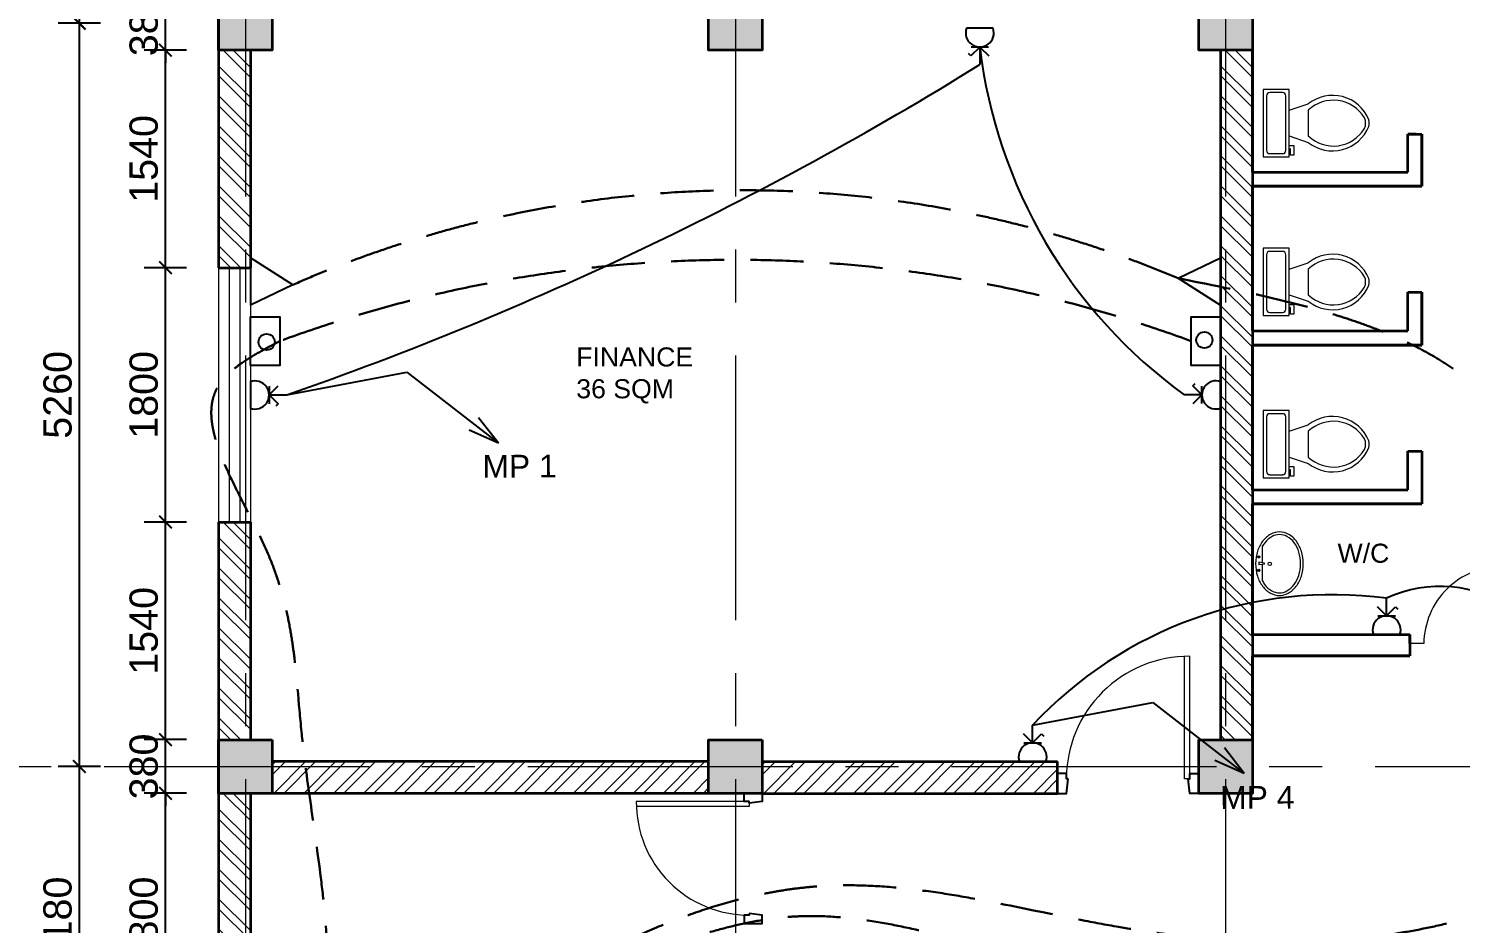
# Model space of a CAD drawing. Header units: inches. Extents: x 527934 to 2134587, y -408734 to 227304.
# Drawn here: x 1933807 to 1943945, y -191299 to -184967 of the extents above; entities that cross this region are included whole.
import ezdxf

# ---------------------------------------------------------------- set-up
doc = ezdxf.new("R2010")
doc.units = ezdxf.units.IN
doc.header["$MEASUREMENT"] = 0
doc.linetypes.add('CENTER', pattern=[2, 1.25, -0.25, 0.25, -0.25])
doc.linetypes.add('HIDDEN', pattern=[0.375, 0.25, -0.125])
for name, color, linetype, lineweight in [('2 POWER TEL COMP', 3, 'Continuous', 25), ('6 LIGHT PT WIRING', 3, 'Continuous', 25), ('7 POWER PT WIRING', 3, 'Continuous', 25), ('centre line', 1, 'CENTER', 9), ('dim', 253, 'Continuous', 9), ('door', 77, 'Continuous', 13), ('furniture', 253, 'Continuous', 5), ('hatch', 250, 'Continuous', 5), ('plinth', 5, 'Continuous', 9), ('sill', 253, 'Continuous', 13), ('text', 7, 'Continuous', 13), ('wall', 5, 'Continuous', 40), ('wall - brick', 30, 'Continuous', 35), ('window', 1, 'Continuous', 15)]:
    doc.layers.add(name, color=color, linetype=linetype, lineweight=lineweight)
doc.styles.add('ATTR', font='romans.shx', dxfattribs={"width": 0.8, "height": 1.2})
doc.styles.add('labelling', font='arial.ttf')
doc.styles.get("Standard").update_dxf_attribs({"font": 'arial.ttf'})
doc.dimstyles.new('dim 100', dxfattribs={"dimtxt": 200, "dimasz": 90, "dimexe": 150, "dimexo": 150, "dimgap": 50, "dimtad": 1, "dimdec": 0, "dimzin": 0, "dimdsep": 46, "dimtxsty": 'Standard', "dimblk": 'ARCHTICK', "dimcen": 100, "dimdle": 150, "dimazin": 0, "dimtfac": 1, "dimtdec": 0, "dimtix": 1, "dimtmove": 2, "dimatfit": 3, "dimfxl": 150, "dimfxlon": 1, "dimtolj": 1, "dimtzin": 0, "dimarcsym": 0})

# ---------------------------------------------------------------- blocks, each defined once
blk = doc.blocks.new('Dd1')
at = {"layer": 'door'}
for p, q in [((6330587, 14339), (6330587, 13509)), ((6330599, 14377), (6330625, 14377)), ((6330625, 14377), (6330625, 13510))]:
    blk.add_line(p, q, dxfattribs=at)
at = {"layer": 'door', "lineweight": 25}
for points in [[(6330599, 14377), (6330587, 14377), (6330587, 14339), (6330524, 14339), (6330524, 14479), (6330587, 14479)], [(6331449, 14377), (6331461, 14377), (6331461, 14339), (6331524, 14339), (6331524, 14479), (6331461, 14479)]]:
    blk.add_lwpolyline(points, close=True, dxfattribs=at)
at = {"layer": 'door'}
blk.add_arc((6330593, 14377), 868, 269.6039, 0, dxfattribs=at)
blk = doc.blocks.new('Tank Toilet 3 PV')
for p, q in [((9.5, -6), (9.5, -2)), ((-10, -8.5), (-8, -8.5)), ((-10, -9.5), (-10, -8.5)), ((-8, -8.5), (-8, -8)), ((-7, -8), (-7, -9.5)), ((-4, -8), (-6, -14)), ((4, -8), (6, -14)), ((-7, -9.5), (-10, -9.5)), ((4, -14), (-4, -14))]:
    blk.add_line(p, q)
blk.add_lwpolyline([(10.5, -8), (10.5, 0), (-10.5, 0), (-10.5, -8)], close=True)
for points in [[(-9.5, -2), (-9.5, -6)], [(8.5, -1), (-8.5, -1)], [(-8.5, -7), (8.5, -7)]]:
    blk.add_lwpolyline(points)
for centre, radius, start, end in [((-8.62, -1.88), 0.884, 81.8699, 188.1301), ((8.62, -1.88), 0.884, 351.8699, 98.1301), ((-8.62, -6.12), 0.884, 171.8699, 278.1301), ((8.62, -6.12), 0.884, 261.8699, 8.1301), ((3.52, -21.58), 12.17, 141.4691, 247.9714), ((4.2, -21.82), 11.33, 136.3677, 238.9468), ((-3.52, -21.58), 12.17, 292.0284, 38.5307), ((-4.2, -21.82), 11.33, 301.053, 43.6321), ((0, -27.88), 4, 245.7318, 294.2682), ((0, -29), 4, 254.8605, 285.1395)]:
    blk.add_arc(centre, radius, start, end)
at = {"style": 'ATTR', "width": 0.8, "flags": 9}
blk.add_attdef('ESTCODE', (0, 0), '', height=0.000000846, dxfattribs=at)
blk = doc.blocks.new('A$C469E363F')
at = {"color": 0}
for p, q in [((-0.65, 5.39), (-5.48, 5.4)), ((0, 6.38), (-0.79, 6.38)), ((-0.56, 4.75), (-0.79, 6.38)), ((-0.56, 4.75), (-0.24, 4.75)), ((-0.24, 4.75), (0, 6.38)), ((4.68, 5.37), (-0.14, 5.38))]:
    blk.add_line(p, q, dxfattribs=at)
blk.add_lwpolyline([(-0.44, -6.9, 0.075445), (3.31, -6.34, 0.085783), (6.29, -4.83, 0.10607), (8.41, -2.41, 0.126822), (9.09, 0.21, 0.126822), (8.43, 2.82, 0.10607), (6.32, 5.26, 0.085783), (3.35, 6.79, 0.075445), (-0.39, 7.37, 0.075445), (-4.15, 6.81, 0.085783), (-7.12, 5.3, 0.10607), (-9.24, 2.88, 0.126822), (-9.93, 0.26, 0.126822), (-9.26, -2.35, 0.10607), (-7.16, -4.79, 0.085783), (-4.19, -6.32, 0.075445)], format="xyb", close=True, dxfattribs=at)
for points in [[(-5.48, 5.4, 0.038366), (-6.65, 4.66, 0.10607), (-8.55, 2.49, 0.126822), (-9.13, 0.26, 0.126822), (-8.56, -1.97, 0.10607), (-6.68, -4.16, 0.085783), (-3.95, -5.56, 0.075445), (-0.44, -6.11, 0.075445)], [(-0.44, -6.11, 0.075445), (3.08, -5.58, 0.085783), (5.82, -4.19, 0.10607), (7.72, -2.02, 0.126822), (8.3, 0.21, 0.126822), (7.73, 2.44, 0.10607), (5.85, 4.62, 0.038366), (4.68, 5.37, 0.075445)]]:
    blk.add_lwpolyline(points, format="xyb", dxfattribs=at)
for centre, radius in [((-2.41, 6.44), 0.316), ((-2.41, 6.44), 0.276), ((1.61, 6.43), 0.316), ((1.61, 6.43), 0.263), ((-0.46, 3.13), 0.515)]:
    blk.add_circle(centre, radius, dxfattribs=at)
blk = doc.blocks.new('_ArchTick')
at = {"color": 0, "linetype": 'ByBlock', "const_width": 0.15}
blk.add_lwpolyline([(-0.5, -0.5), (0.5, 0.5)], dxfattribs=at)
blk = doc.blocks.new('*D2193')
at = {"layer": 'Defpoints', "color": 0, "ltscale": 400}
for p in [(1935153, -176826), (1935153, -190090), (1970541, -190090)]:
    blk.add_point(p, dxfattribs=at)
at = {"layer": 'dim', "color": 0, "lineweight": -2, "ltscale": 400}
for p, q in [((1935153, -176976), (1935153, -176676)), ((1970541, -176976), (1970541, -176676)), ((1970691, -176826), (1935003, -176826))]:
    blk.add_line(p, q, dxfattribs=at)
at = {"layer": 'dim', "color": 0, "lineweight": -2, "ltscale": 400, "xscale": 90, "yscale": 90, "zscale": 90, "rotation": 180}
blk.add_blockref('_ArchTick', (1935153, -176826), dxfattribs=at)
at = {"layer": 'dim', "color": 0, "lineweight": -2, "ltscale": 400, "xscale": 90, "yscale": 90, "zscale": 90}
blk.add_blockref('_ArchTick', (1970541, -176826), dxfattribs=at)
at = {"layer": 'dim', "color": 0, "ltscale": 400, "insert": (1952847, -176673), "char_height": 200, "attachment_point": 5}
blk.add_mtext('\\A1;35388', dxfattribs=at)
blk = doc.blocks.new('*D2758')
at = {"layer": 'Defpoints', "color": 0, "ltscale": 400}
for p in [(1934776, -190379), (1935153, -190379), (1935153, -192179)]:
    blk.add_point(p, dxfattribs=at)
at = {"layer": 'dim', "color": 0, "lineweight": -2, "ltscale": 400}
for p, q in [((1934776, -192329), (1934776, -190229)), ((1934926, -190379), (1934626, -190379)), ((1934926, -192179), (1934626, -192179))]:
    blk.add_line(p, q, dxfattribs=at)
at = {"layer": 'dim', "color": 0, "lineweight": -2, "ltscale": 400, "xscale": 90, "yscale": 90, "zscale": 90}
for p, rotation in [((1934776, -190379), 90), ((1934776, -192179), 270)]:
    blk.add_blockref('_ArchTick', p, dxfattribs=dict(at, rotation=rotation))
at = {"layer": 'dim', "color": 0, "ltscale": 400, "insert": (1934623, -191279), "char_height": 200, "attachment_point": 5, "rotation": 90}
blk.add_mtext('\\A1;1800', dxfattribs=at)
blk = doc.blocks.new('*D2195')
at = {"layer": 'Defpoints', "color": 0, "ltscale": 400}
for p in [(1934776, -189999), (1935153, -189999), (1935153, -190379)]:
    blk.add_point(p, dxfattribs=at)
at = {"layer": 'dim', "color": 0, "lineweight": -2, "ltscale": 400}
for p, q in [((1934776, -189999), (1934776, -189909)), ((1934926, -189999), (1934626, -189999)), ((1934776, -190379), (1934776, -189999)), ((1934926, -190379), (1934626, -190379)), ((1934776, -190379), (1934776, -190469))]:
    blk.add_line(p, q, dxfattribs=at)
at = {"layer": 'dim', "color": 0, "lineweight": -2, "ltscale": 400, "xscale": 90, "yscale": 90, "zscale": 90}
for p, rotation in [((1934776, -189999), 270), ((1934776, -190379), 90)]:
    blk.add_blockref('_ArchTick', p, dxfattribs=dict(at, rotation=rotation))
at = {"layer": 'dim', "color": 0, "ltscale": 400, "insert": (1934623, -190189), "char_height": 200, "attachment_point": 5, "rotation": 90}
blk.add_mtext('\\A1;380', dxfattribs=at)
blk = doc.blocks.new('*D2759')
at = {"layer": 'Defpoints', "color": 0, "ltscale": 400}
for p in [(1934776, -188459), (1935153, -188459), (1935153, -189999)]:
    blk.add_point(p, dxfattribs=at)
at = {"layer": 'dim', "color": 0, "lineweight": -2, "ltscale": 400}
for p, q in [((1934776, -190149), (1934776, -188309)), ((1934926, -188459), (1934626, -188459)), ((1934926, -189999), (1934626, -189999))]:
    blk.add_line(p, q, dxfattribs=at)
at = {"layer": 'dim', "color": 0, "lineweight": -2, "ltscale": 400, "xscale": 90, "yscale": 90, "zscale": 90}
for p, rotation in [((1934776, -188459), 90), ((1934776, -189999), 270)]:
    blk.add_blockref('_ArchTick', p, dxfattribs=dict(at, rotation=rotation))
at = {"layer": 'dim', "color": 0, "ltscale": 400, "insert": (1934623, -189229), "char_height": 200, "attachment_point": 5, "rotation": 90}
blk.add_mtext('\\A1;1540', dxfattribs=at)
blk = doc.blocks.new('*D2760')
at = {"layer": 'Defpoints', "color": 0, "ltscale": 400}
for p in [(1934776, -186659), (1935153, -186659), (1935153, -188459)]:
    blk.add_point(p, dxfattribs=at)
at = {"layer": 'dim', "color": 0, "lineweight": -2, "ltscale": 400}
for p, q in [((1934776, -188609), (1934776, -186509)), ((1934926, -186659), (1934626, -186659)), ((1934926, -188459), (1934626, -188459))]:
    blk.add_line(p, q, dxfattribs=at)
at = {"layer": 'dim', "color": 0, "lineweight": -2, "ltscale": 400, "xscale": 90, "yscale": 90, "zscale": 90}
for p, rotation in [((1934776, -186659), 90), ((1934776, -188459), 270)]:
    blk.add_blockref('_ArchTick', p, dxfattribs=dict(at, rotation=rotation))
at = {"layer": 'dim', "color": 0, "ltscale": 400, "insert": (1934623, -187559), "char_height": 200, "attachment_point": 5, "rotation": 90}
blk.add_mtext('\\A1;1800', dxfattribs=at)
blk = doc.blocks.new('*D2761')
at = {"layer": 'Defpoints', "color": 0, "ltscale": 400}
for p in [(1934776, -185119), (1935153, -185119), (1935153, -186659)]:
    blk.add_point(p, dxfattribs=at)
at = {"layer": 'dim', "color": 0, "lineweight": -2, "ltscale": 400}
for p, q in [((1934776, -186809), (1934776, -184969)), ((1934926, -185119), (1934626, -185119)), ((1934926, -186659), (1934626, -186659))]:
    blk.add_line(p, q, dxfattribs=at)
at = {"layer": 'dim', "color": 0, "lineweight": -2, "ltscale": 400, "xscale": 90, "yscale": 90, "zscale": 90}
for p, rotation in [((1934776, -185119), 90), ((1934776, -186659), 270)]:
    blk.add_blockref('_ArchTick', p, dxfattribs=dict(at, rotation=rotation))
at = {"layer": 'dim', "color": 0, "ltscale": 400, "insert": (1934623, -185889), "char_height": 200, "attachment_point": 5, "rotation": 90}
blk.add_mtext('\\A1;1540', dxfattribs=at)
blk = doc.blocks.new('*D2762')
at = {"layer": 'Defpoints', "color": 0, "ltscale": 400}
for p in [(1934776, -184739), (1935153, -184739), (1935153, -185119)]:
    blk.add_point(p, dxfattribs=at)
at = {"layer": 'dim', "color": 0, "lineweight": -2, "ltscale": 400}
for p, q in [((1934776, -184739), (1934776, -184649)), ((1934926, -184739), (1934626, -184739)), ((1934776, -185119), (1934776, -184739)), ((1934926, -185119), (1934626, -185119)), ((1934776, -185119), (1934776, -185209))]:
    blk.add_line(p, q, dxfattribs=at)
at = {"layer": 'dim', "color": 0, "lineweight": -2, "ltscale": 400, "xscale": 90, "yscale": 90, "zscale": 90}
for p, rotation in [((1934776, -184739), 270), ((1934776, -185119), 90)]:
    blk.add_blockref('_ArchTick', p, dxfattribs=dict(at, rotation=rotation))
at = {"layer": 'dim', "color": 0, "ltscale": 400, "insert": (1934623, -184929), "char_height": 200, "attachment_point": 5, "rotation": 90}
blk.add_mtext('\\A1;380', dxfattribs=at)
blk = doc.blocks.new('*D2198')
at = {"layer": 'Defpoints', "color": 0, "ltscale": 400}
for p in [(1934870, -190189), (1934166, -192369), (1934870, -192369)]:
    blk.add_point(p, dxfattribs=at)
at = {"layer": 'dim', "color": 0, "lineweight": -2, "ltscale": 400}
for p, q in [((1934166, -190039), (1934166, -192519)), ((1934316, -190189), (1934016, -190189)), ((1934316, -192369), (1934016, -192369))]:
    blk.add_line(p, q, dxfattribs=at)
at = {"layer": 'dim', "color": 0, "lineweight": -2, "ltscale": 400, "xscale": 90, "yscale": 90, "zscale": 90}
for p, rotation in [((1934166, -190189), 90), ((1934166, -192369), 270)]:
    blk.add_blockref('_ArchTick', p, dxfattribs=dict(at, rotation=rotation))
at = {"layer": 'dim', "color": 0, "ltscale": 400, "insert": (1934013, -191279), "char_height": 200, "attachment_point": 5, "rotation": 90}
blk.add_mtext('\\A1;2180', dxfattribs=at)
blk = doc.blocks.new('*D2199')
at = {"layer": 'Defpoints', "color": 0, "ltscale": 400}
for p in [(1934987, -184929), (1934166, -190189), (1934987, -190189)]:
    blk.add_point(p, dxfattribs=at)
at = {"layer": 'dim', "color": 0, "lineweight": -2, "ltscale": 400}
for p, q in [((1934166, -184779), (1934166, -190339)), ((1934316, -184929), (1934016, -184929)), ((1934316, -190189), (1934016, -190189))]:
    blk.add_line(p, q, dxfattribs=at)
at = {"layer": 'dim', "color": 0, "lineweight": -2, "ltscale": 400, "xscale": 90, "yscale": 90, "zscale": 90}
for p, rotation in [((1934166, -184929), 90), ((1934166, -190189), 270)]:
    blk.add_blockref('_ArchTick', p, dxfattribs=dict(at, rotation=rotation))
at = {"layer": 'dim', "color": 0, "ltscale": 400, "insert": (1934013, -187559), "char_height": 200, "attachment_point": 5, "rotation": 90}
blk.add_mtext('\\A1;5260', dxfattribs=at)
blk = doc.blocks.new('*D2771')
at = {"layer": 'Defpoints', "color": 0, "ltscale": 400}
for p in [(1934166, -183329), (1934166, -184929), (1934166, -184929)]:
    blk.add_point(p, dxfattribs=at)
at = {"layer": 'furniture', "color": 0, "lineweight": -2, "ltscale": 400}
for p, q in [((1934166, -183179), (1934166, -185079)), ((1934166, -183329), (1934016, -183329)), ((1934166, -184929), (1934016, -184929))]:
    blk.add_line(p, q, dxfattribs=at)
at = {"layer": 'furniture', "color": 0, "lineweight": -2, "ltscale": 400, "xscale": 90, "yscale": 90, "zscale": 90}
for p, rotation in [((1934166, -183329), 90), ((1934166, -184929), 270)]:
    blk.add_blockref('_ArchTick', p, dxfattribs=dict(at, rotation=rotation))
at = {"layer": 'furniture', "color": 0, "ltscale": 400, "insert": (1934013, -184129), "char_height": 200, "attachment_point": 5, "rotation": 90}
blk.add_mtext('\\A1;1600', dxfattribs=at)
blk = doc.blocks.new('*D2772')
at = {"layer": 'Defpoints', "color": 0, "ltscale": 400}
for p in [(1945563, -178289), (1933556, -197819), (1945563, -197819)]:
    blk.add_point(p, dxfattribs=at)
at = {"layer": 'furniture', "color": 0, "lineweight": -2, "ltscale": 400}
for p, q in [((1933556, -178139), (1933556, -197969)), ((1933706, -178289), (1933406, -178289)), ((1933706, -197819), (1933406, -197819))]:
    blk.add_line(p, q, dxfattribs=at)
at = {"layer": 'furniture', "color": 0, "lineweight": -2, "ltscale": 400, "xscale": 90, "yscale": 90, "zscale": 90}
for p, rotation in [((1933556, -178289), 90), ((1933556, -197819), 270)]:
    blk.add_blockref('_ArchTick', p, dxfattribs=dict(at, rotation=rotation))
at = {"layer": 'furniture', "color": 0, "ltscale": 400, "insert": (1933403, -188054), "char_height": 200, "attachment_point": 5, "rotation": 90}
blk.add_mtext('\\A1;19530', dxfattribs=at)
blk = doc.blocks.new('*D2775')
at = {"layer": 'Defpoints', "color": 0, "ltscale": 400}
for p in [(1945753, -152819), (1942283, -198831), (1945753, -198831)]:
    blk.add_point(p, dxfattribs=at)
at = {"layer": 'furniture', "color": 0, "lineweight": -2, "ltscale": 400}
for p, q in [((1942283, -198831), (1942283, -198681)), ((1945753, -198681), (1945753, -198981)), ((1942133, -198831), (1945903, -198831))]:
    blk.add_line(p, q, dxfattribs=at)
at = {"layer": 'furniture', "color": 0, "lineweight": -2, "ltscale": 400, "xscale": 90, "yscale": 90, "zscale": 90, "rotation": 180}
blk.add_blockref('_ArchTick', (1942283, -198831), dxfattribs=at)
at = {"layer": 'furniture', "color": 0, "lineweight": -2, "ltscale": 400, "xscale": 90, "yscale": 90, "zscale": 90}
blk.add_blockref('_ArchTick', (1945753, -198831), dxfattribs=at)
at = {"layer": 'furniture', "color": 0, "ltscale": 400, "insert": (1944018, -198679), "char_height": 200, "attachment_point": 5}
blk.add_mtext('\\A1;3470', dxfattribs=at)
blk = doc.blocks.new('15 amp socket')
at = {"color": 3, "lineweight": 25}
for p, q in [((593022, 179162), (593022, 179286)), ((593022, 179162), (592958, 179225)), ((592960, 179162), (593084, 179162)), ((593022, 179162), (593085, 179225)), ((593085, 179225), (593102, 179208)), ((592928, 179029), (593115, 179029))]:
    blk.add_line(p, q, dxfattribs=at)
blk.add_arc((593022, 179062), 99.5, 340.3538, 199.6462, dxfattribs=at)
blk = doc.blocks.new('*U1961')
at = {"color": 3}
for p, q in [((-181292.15, -126921.04), (-181297.74, -126919.82)), ((-181326.36, -126938.56), (-181312.64, -126921.81)), ((-181312.64, -126921.81), (-181292.15, -126921.04)), ((-181292.15, -126921.04), (-181297.63, -126922.6))]:
    blk.add_line(p, q, dxfattribs=at)
blk = doc.blocks.new('DATA OUTLET')
at = {"color": 6}
blk.add_lwpolyline([(5876198, -81485), (5876542, -81485), (5876542, -81694), (5876198, -81694)], close=True, dxfattribs=at)
blk.add_circle((5876363, -81600), 57.3, dxfattribs=at)
blk = doc.blocks.new('TEL OUTLET')
at = {"color": 2}
for p, q in [((5876377, -80918), (5876186, -81218)), ((5876377, -80918), (5876521, -81218)), ((5876186, -81218), (5876521, -81218))]:
    blk.add_line(p, q, dxfattribs=at)

msp = doc.modelspace()

# ---------------------------------------------------------------- hatches: boundary and pattern name
at = {"layer": 'hatch', "lineweight": 5, "ltscale": 400}
h = msp.add_hatch(dxfattribs=at)
h.set_pattern_fill('ANSI32', color=256, scale=400, angle=-90)
h.set_pattern_definition([(315, (1966672.08, 2319077.69), (106.066017, 106.066017), []), (315, (1966672.08, 2319006.98), (106.066017, 106.066017), [])])
edge = h.paths.add_edge_path()
edge.add_line((1935152.6, -185119.4), (1935377.6, -185119.4))
edge.add_line((1935377.6, -185119.4), (1935377.6, -186659.4))
edge.add_line((1935377.6, -186659.4), (1935152.6, -186659.4))
edge.add_line((1935152.6, -186659.4), (1935152.6, -185220.3))
h = msp.add_hatch(dxfattribs=at)
h.set_pattern_fill('ANSI32', color=256, scale=400, angle=-90)
h.set_pattern_definition([(315, (1973767.08, 2319077.69), (106.066017, 106.066017), []), (315, (1973767.08, 2319006.98), (106.066017, 106.066017), [])])
edge = h.paths.add_edge_path()
edge.add_line((1942247.6, -185119.4), (1942472.6, -185119.4))
edge.add_line((1942472.6, -185119.4), (1942472.6, -189999.4))
edge.add_line((1942472.6, -189999.4), (1942247.6, -189999.4))
edge.add_line((1942247.6, -189999.4), (1942247.6, -185220.3))
h = msp.add_hatch(dxfattribs=at)
h.set_pattern_fill('ANSI32', color=256, scale=400, angle=-90)
h.set_pattern_definition([(315, (1966672.08, 2315737.69), (106.066017, 106.066017), []), (315, (1966672.08, 2315666.98), (106.066017, 106.066017), [])])
edge = h.paths.add_edge_path()
edge.add_line((1935152.6, -188459.4), (1935377.6, -188459.4))
edge.add_line((1935377.6, -188459.4), (1935377.6, -189999.4))
edge.add_line((1935377.6, -189999.4), (1935152.6, -189999.4))
edge.add_line((1935152.6, -189999.4), (1935152.6, -188560.3))
h = msp.add_hatch(dxfattribs=at)
h.set_pattern_fill('ANSI32', color=256, scale=400)
h.set_pattern_definition([(45, (-568765.42, -158861.24), (-106.066017, 106.066017), []), (45, (-568694.71, -158861.24), (-106.066017, 106.066017), [])])
h.paths.add_polyline_path([(1935532.6, -190379.4), (1935532.6, -190154.4), (1938622.6, -190154.4), (1938622.6, -190379.4)])
h = msp.add_hatch(dxfattribs=at)
h.set_pattern_fill('ANSI32', color=256, scale=400)
h.set_pattern_definition([(45, (-565295.42, -158861.24), (-106.066017, 106.066017), []), (45, (-565224.71, -158861.24), (-106.066017, 106.066017), [])])
h.paths.add_polyline_path([(1939002.6, -190379.4), (1939002.6, -190154.4), (1941092.6, -190154.4), (1941092.6, -190379.4)])
h = msp.add_hatch(dxfattribs=at)
h.set_pattern_fill('ANSI32', color=256, scale=400, angle=-90)
h.set_pattern_definition([(315, (1966672.08, 2313817.69), (106.066017, 106.066017), []), (315, (1966672.08, 2313746.98), (106.066017, 106.066017), [])])
edge = h.paths.add_edge_path()
edge.add_line((1935152.6, -190379.4), (1935377.6, -190379.4))
edge.add_line((1935377.6, -190379.4), (1935377.6, -192179.4))
edge.add_line((1935377.6, -192179.4), (1935152.6, -192179.4))
edge.add_line((1935152.6, -192179.4), (1935152.6, -190480.3))
at = {"layer": 'plinth', "ltscale": 400}
h = msp.add_hatch(color=0, dxfattribs=at)
h.dxf.hatch_style = 1
h.paths.add_polyline_path([(1935532.6, -184739.4), (1935532.6, -185119.4), (1935152.6, -185119.4), (1935152.6, -184739.4)])
h.paths.add_polyline_path([(1939002.6, -184739.4), (1939002.6, -185119.4), (1938622.6, -185119.4), (1938622.6, -184739.4)])
h.paths.add_polyline_path([(1942472.6, -184739.4), (1942472.6, -185119.4), (1942092.6, -185119.4), (1942092.6, -184739.4)])
h.paths.add_polyline_path([(1945942.6, -183139.4), (1945942.6, -183519.4), (1945562.6, -183519.4), (1945562.6, -183139.4)])
h.paths.add_polyline_path([(1945942.6, -178289.4), (1945942.6, -178669.4), (1945562.6, -178669.4), (1945562.6, -178289.4)])
h.paths.add_polyline_path([(1949412.6, -178289.4), (1949412.6, -178669.4), (1949032.6, -178669.4), (1949032.6, -178289.4)])
h.paths.add_polyline_path([(1952882.6, -178289.4), (1952882.6, -178669.4), (1952502.6, -178669.4), (1952502.6, -178289.4)])
h.paths.add_polyline_path([(1956352.6, -178289.4), (1956352.6, -178669.4), (1955972.6, -178669.4), (1955972.6, -178289.4)])
h.paths.add_polyline_path([(1956352.6, -183139.4), (1956352.6, -183519.4), (1955972.6, -183519.4), (1955972.6, -183139.4)])
h.paths.add_polyline_path([(1949412.6, -184739.4), (1949412.6, -185119.4), (1949032.6, -185119.4), (1949032.6, -184739.4)])
h.paths.add_polyline_path([(1952882.6, -184739.4), (1952882.6, -185119.4), (1952502.6, -185119.4), (1952502.6, -184739.4)])
h.paths.add_polyline_path([(1956352.6, -184739.4), (1956352.6, -185119.4), (1955972.6, -185119.4), (1955972.6, -184739.4)])
h.paths.add_polyline_path([(1959822.6, -184739.4), (1959822.6, -185119.4), (1959442.6, -185119.4), (1959442.6, -184739.4)])
h.paths.add_polyline_path([(1963297.6, -184739.4), (1963297.6, -185119.4), (1962917.6, -185119.4), (1962917.6, -184739.4)])
h.paths.add_polyline_path([(1963297.6, -189999.4), (1963297.6, -190379.4), (1962917.6, -190379.4), (1962917.6, -189999.4)])
h.paths.add_polyline_path([(1959822.6, -189999.4), (1959822.6, -190379.4), (1959442.6, -190379.4), (1959442.6, -189999.4)])
h.paths.add_polyline_path([(1956352.6, -189999.4), (1956352.6, -190379.4), (1955972.6, -190379.4), (1955972.6, -189999.4)])
h.paths.add_polyline_path([(1952882.6, -189999.4), (1952882.6, -190379.4), (1952502.6, -190379.4), (1952502.6, -189999.4)])
h.paths.add_polyline_path([(1945942.6, -184739.4), (1945942.6, -185119.4), (1945562.6, -185119.4), (1945562.6, -184739.4)])
h.paths.add_polyline_path([(1942472.6, -189999.4), (1942472.6, -190379.4), (1942092.6, -190379.4), (1942092.6, -189999.4)])
h.paths.add_polyline_path([(1939002.6, -189999.4), (1939002.6, -190379.4), (1938622.6, -190379.4), (1938622.6, -189999.4)])
h.paths.add_polyline_path([(1935532.6, -189999.4), (1935532.6, -190379.4), (1935152.6, -190379.4), (1935152.6, -189999.4)])
h.paths.add_polyline_path([(1935532.6, -192179.4), (1935532.6, -192559.4), (1935152.6, -192559.4), (1935152.6, -192179.4)])
h.paths.add_polyline_path([(1939002.6, -192179.4), (1939002.6, -192559.4), (1938622.6, -192559.4), (1938622.6, -192179.4)])
h.paths.add_polyline_path([(1942472.6, -192179.4), (1942472.6, -192559.4), (1942092.6, -192559.4), (1942092.6, -192179.4)])
h.paths.add_polyline_path([(1945942.6, -192179.4), (1945942.6, -192559.4), (1945562.6, -192559.4), (1945562.6, -192179.4)])
h.paths.add_polyline_path([(1949412.6, -192179.4), (1949412.6, -192559.4), (1949032.6, -192559.4), (1949032.6, -192179.4)])
h.paths.add_polyline_path([(1952882.6, -192179.4), (1952882.6, -192559.4), (1952502.6, -192559.4), (1952502.6, -192179.4)])
h.paths.add_polyline_path([(1956352.6, -192179.4), (1956352.6, -192559.4), (1955972.6, -192559.4), (1955972.6, -192179.4)])
h.paths.add_polyline_path([(1959822.6, -192179.4), (1959822.6, -192559.4), (1959442.6, -192559.4), (1959442.6, -192179.4)])
h.paths.add_polyline_path([(1963297.6, -192179.4), (1963297.6, -192559.4), (1962917.6, -192559.4), (1962917.6, -192179.4)])
h.paths.add_polyline_path([(1963297.6, -197439.4), (1963297.6, -197819.4), (1962917.6, -197819.4), (1962917.6, -197439.4)])
h.paths.add_polyline_path([(1959822.6, -197439.4), (1959822.6, -197819.4), (1959442.6, -197819.4), (1959442.6, -197439.4)])
h.paths.add_polyline_path([(1956352.6, -197439.4), (1956352.6, -197819.4), (1955972.6, -197819.4), (1955972.6, -197439.4)])
h.paths.add_polyline_path([(1952882.6, -197439.4), (1952882.6, -197819.4), (1952502.6, -197819.4), (1952502.6, -197439.4)])
h.paths.add_polyline_path([(1949412.6, -197439.4), (1949412.6, -197819.4), (1949032.6, -197819.4), (1949032.6, -197439.4)])
h.paths.add_polyline_path([(1945942.6, -197439.4), (1945942.6, -197819.4), (1945562.6, -197819.4), (1945562.6, -197439.4)])
h.paths.add_polyline_path([(1942472.6, -197439.4), (1942472.6, -197819.4), (1942092.6, -197819.4), (1942092.6, -197439.4)])
h.paths.add_polyline_path([(1939002.6, -197439.4), (1939002.6, -197819.4), (1938622.6, -197819.4), (1938622.6, -197439.4)])
h.paths.add_polyline_path([(1935532.6, -197439.4), (1935532.6, -197819.4), (1935152.6, -197819.4), (1935152.6, -197439.4)])
edge = h.paths.add_edge_path()
edge.add_line((1945942.6, -184739.4), (1945192.6, -184739.4))

# ---------------------------------------------------------------- linework, layer by layer
at = {"layer": '6 LIGHT PT WIRING', "ltscale": 400}
for centre, radius, start, end in [((1944076.8, -184675.9), 3559.2, 186.80087, 234.11018), ((1927447.6, -164050.6), 24893.7, 289.20155, 301.73804), ((1943802.4, -189818.3), 903.5, 355.00111, 114.83191), ((1943039.7, -191873.9), 2901, 82.40644, 137.0438)]:
    msp.add_arc(centre, radius, start, end, dxfattribs=at)
at = {"layer": '7 POWER PT WIRING', "color": 2, "linetype": 'HIDDEN', "lineweight": 30, "ltscale": 1500}
msp.add_arc((1938866.2, -194037.5), 7927, 67.12433, 113.71933, dxfattribs=at)
at = {"layer": '7 POWER PT WIRING', "color": 6, "linetype": 'HIDDEN', "lineweight": 30, "ltscale": 1500}
msp.add_arc((1938812.6, -195938.1), 9335.2, 69.78242, 110.21758, dxfattribs=at)
for points in [[(1959423.7, -185834), (1957251, -188334), (1955288.5, -188909), (1952322, -191002), (1950342, -191130.5), (1946819, -191194.5), (1943201.5, -191705), (1940989, -191567), (1939192, -191253.5), (1938470, -191412.5), (1935726.9, -193032)], [(1935586.5, -187178), (1935152.6, -187492), (1935509.5, -188701), (1935739.5, -189943), (1935921, -191957.5), (1935726.9, -193032)], [(1946151.5, -188106), (1946253, -189327.5), (1944811, -190940.5), (1941524, -191324.5), (1939409.5, -191036.5), (1937352.5, -191804), (1935726.9, -193032)]]:
    msp.add_spline(points, degree=3, dxfattribs=at)
at = {"layer": '7 POWER PT WIRING', "color": 2, "linetype": 'HIDDEN', "lineweight": 30, "ltscale": 1500}
msp.add_spline([(1941947.7, -186733.9), (1944171.5, -187608), (1945382.5, -189999.4), (1948767.5, -191683.5), (1952001, -192032), (1953833.5, -192060.5), (1955499.5, -192121.5)], degree=3, dxfattribs=at)
at = {"layer": 'centre line', "ltscale": 1500}
for p, q in [((1935342.6, -175279.4), (1935342.6, -201019.4)), ((1938812.6, -175279.4), (1938812.6, -201019.4)), ((1942282.6, -175279.4), (1942282.6, -201019.4)), ((1931342.6, -190189.4), (1963713.4, -190189.4))]:
    msp.add_line(p, q, dxfattribs=at)
at = {"layer": 'door'}
msp.add_lwpolyline([(1944336.6, -189325.3), (1944236.6, -189324.4), (1944241.4, -188774.4, 0.4142136), (1943686.7, -189319.6), (1943586.7, -189318.8)], format="xyb", dxfattribs=at)
at = {"layer": 'sill'}
for p, q in [((1935152.6, -186659.4), (1935152.6, -188459.4)), ((1935377.6, -186659.4), (1935377.6, -188459.4))]:
    msp.add_line(p, q, dxfattribs=at)
at = {"layer": 'wall'}
msp.add_line((1943586.7, -189318.8), (1943586.7, -189255.7), dxfattribs=at)
at = {"layer": 'wall - brick'}
for p, q in [((1935152.6, -184739.4), (1935152.6, -186659.4)), ((1935377.6, -185119.4), (1935377.6, -186659.4)), ((1942247.6, -185119.4), (1942247.6, -189999.4)), ((1942472.6, -185982.8), (1942472.6, -185119.4)), ((1942472.6, -185119.4), (1942472.6, -189999.4)), ((1943572.6, -185982.8), (1943572.6, -185714.4)), ((1943632.8, -185714.4), (1943572.6, -185714.4)), ((1943572.6, -185982.8), (1943572.6, -185714.4)), ((1943572.6, -185714.4), (1943672.6, -185714.4)), ((1943672.6, -186082.8), (1943672.6, -185714.4)), ((1943672.6, -185714.4), (1943672.6, -186082.8)), ((1942472.6, -185982.8), (1943572.6, -185982.8)), ((1942472.6, -185982.8), (1943572.6, -185982.8)), ((1942472.6, -187106.8), (1942472.6, -186082.8)), ((1942472.6, -186082.8), (1943672.6, -186082.8)), ((1943672.6, -186082.8), (1942472.6, -186082.8)), ((1935152.6, -186659.4), (1935377.6, -186659.4)), ((1943572.6, -187106.8), (1943572.6, -186832.5)), ((1943572.6, -187106.8), (1943572.6, -186832.5)), ((1943572.6, -186832.5), (1943672.6, -186832.5)), ((1943672.6, -187206.8), (1943672.6, -186832.5)), ((1943672.6, -186832.5), (1943672.6, -187206.8)), ((1942472.6, -187106.8), (1943572.6, -187106.8)), ((1942472.6, -187106.8), (1943572.6, -187106.8)), ((1942472.6, -188230.8), (1942472.6, -187206.8)), ((1942472.6, -187206.8), (1943672.6, -187206.8)), ((1943672.6, -187206.8), (1942472.6, -187206.8)), ((1943572.6, -188230.8), (1943572.6, -187956.5)), ((1943572.6, -188230.8), (1943572.6, -187956.5)), ((1943572.6, -187956.5), (1943672.6, -187956.5)), ((1943672.6, -187956.5), (1943672.6, -188330.8)), ((1942472.6, -188230.8), (1943572.6, -188230.8)), ((1942472.6, -188230.8), (1943572.6, -188230.8)), ((1942472.6, -189255.7), (1942472.6, -188330.8)), ((1942472.6, -188330.8), (1943672.6, -188330.8)), ((1943672.6, -188330.8), (1942472.6, -188330.8)), ((1935152.6, -188459.4), (1935152.6, -192179.4)), ((1935152.6, -188459.4), (1935377.6, -188459.4)), ((1935377.6, -188459.4), (1935377.6, -189999.4)), ((1942472.6, -189255.7), (1943586.7, -189255.7)), ((1942472.6, -189255.7), (1943586.7, -189255.7)), ((1943586.7, -189255.7), (1943586.7, -189405.7)), ((1942472.6, -189999.4), (1942472.6, -189405.7)), ((1942472.6, -189405.7), (1943586.7, -189405.7)), ((1943586.7, -189405.7), (1942472.6, -189405.7)), ((1938622.6, -190154.4), (1935532.6, -190154.4)), ((1939002.6, -190154.4), (1941092.6, -190154.4)), ((1941092.6, -190379.4), (1941092.6, -190154.4)), ((1935377.6, -190379.4), (1935377.6, -191167.4)), ((1935377.6, -190379.4), (1935377.6, -192179.4)), ((1938622.6, -190379.4), (1935532.6, -190379.4)), ((1939002.6, -190379.4), (1941092.6, -190379.4))]:
    msp.add_line(p, q, dxfattribs=at)
for points in [[(1935532.6, -184739.4), (1935532.6, -185119.4), (1935152.6, -185119.4), (1935152.6, -184739.4)], [(1939002.6, -184739.4), (1939002.6, -185119.4), (1938622.6, -185119.4), (1938622.6, -184739.4)], [(1942472.6, -184739.4), (1942472.6, -185119.4), (1942092.6, -185119.4), (1942092.6, -184739.4)], [(1935532.6, -189999.4), (1935532.6, -190379.4), (1935152.6, -190379.4), (1935152.6, -189999.4)], [(1939002.6, -189999.4), (1939002.6, -190379.4), (1938622.6, -190379.4), (1938622.6, -189999.4)], [(1942472.6, -189999.4), (1942472.6, -190379.4), (1942092.6, -190379.4), (1942092.6, -189999.4)]]:
    msp.add_lwpolyline(points, close=True, dxfattribs=at)
at = {"layer": 'window'}
for p, q in [((1935227.6, -186659.4), (1935227.6, -188459.4)), ((1935302.6, -186659.4), (1935302.6, -188459.4))]:
    msp.add_line(p, q, dxfattribs=at)

# ---------------------------------------------------------------- block references
at = {"layer": '2 POWER TEL COMP'}
for p, rotation in [((2533564.3, -5935.4), 179.9999999991662), ((1756348.6, 405462.3), 270), ((2121276.6, -780581.1), 90), ((1350401.3, -368284.7), 359.9999999991662), ((1347894.8, -369183.4), 359.9999999991662)]:
    msp.add_blockref('15 amp socket', p, dxfattribs=dict(at, rotation=rotation))
at = {"layer": '2 POWER TEL COMP', "color": 3}
for name, p, rotation in [('TEL OUTLET', (2016595.5, 5689596.8), 270), ('TEL OUTLET', (1861029.7, -6063110.8), 90), ('DATA OUTLET', (1853892.5, -6063548), 90), ('DATA OUTLET', (2023732.8, 5689192), 270)]:
    msp.add_blockref(name, p, dxfattribs=dict(at, rotation=rotation))
at = {"layer": '7 POWER PT WIRING', "color": 3, "xscale": 39.99999999988315, "yscale": 40, "zscale": 40.00000000000001, "rotation": 320.0183563455831}
for p in [(10755825.3, -957283.8), (10761106.9, -959621.5), (10758710.6, -961275.9)]:
    msp.add_blockref('*U1961', p, dxfattribs=at)
at = {"layer": 'dim', "rotation": 180}
msp.add_blockref('Dd1', (8272616.5, -175900.4), dxfattribs=at)
at = {"layer": 'dim', "xscale": 0.9199999999254942, "yscale": 0.9199999999254942, "zscale": 0.9199999999254942, "rotation": 270}
msp.add_blockref('Dd1', (1925681.9, 5633702.6), dxfattribs=at)
at = {"layer": 'furniture', "lineweight": 25, "rotation": 90}
for name, p, xscale, yscale, zscale in [('Tank Toilet 3 PV', (1942550.2, -185635.5), 22.72729472318315, 22.72729472318315, 22.72729472317806), ('Tank Toilet 3 PV', (1942550.2, -186759.7), 22.72729472318315, 22.72729472318315, 22.72729472317806), ('Tank Toilet 3 PV', (1942550.2, -187907.9), 22.72729472318315, 22.72729472318315, 22.72729472317806), ('A$C469E363F', (1942669.9, -188744), 23.65990308903565, 23.65990308903565, 23.65990308903671)]:
    msp.add_blockref(name, p, dxfattribs=dict(at, xscale=xscale, yscale=yscale, zscale=zscale))

# ---------------------------------------------------------------- texts
at = {"layer": '7 POWER PT WIRING', "color": 3, "ltscale": 0.005, "char_height": 161.28, "attachment_point": 5, "rotation": 0.25602, "style": 'labelling'}
for s, insert in [('MP 1', (1937283.6, -188063.8)), ('MP 4', (1942507.6, -190407.8))]:
    msp.add_mtext(s, dxfattribs=dict(at, insert=insert))
at = {"layer": 'text', "char_height": 135, "attachment_point": 1}
for s, insert in [('FINANCE\\P36 SQM', (1937685.2, -187223.1)), ('W/C', (1943075.7, -188612.2))]:
    msp.add_mtext_dynamic_manual_height_columns(s, width=7548.854, gutter_width=3500, heights=[0], dxfattribs=dict(at, insert=insert))

# ---------------------------------------------------------------- dimensions: what is measured, and where the dimension line sits
at = {"layer": 'dim', "ltscale": 400}
dim = msp.add_linear_dim(base=(1935152.6, -176825.5), p1=(1970540.6, -190090.4), p2=(1935152.6, -190090.4), dimstyle='dim 100', override={"dimpost": '\\X'}, dxfattribs=at)
dim.commit()
dim.dimension.update_dxf_attribs({"geometry": '*D2193', "text_midpoint": (1952846.6, -176673.4)})
for base, p1, p2, picture, middle in [((1934775.6, -184739.4), (1935152.6, -185119.4), (1935152.6, -184739.4), '*D2762', (1934623.4, -184929.4)), ((1934165.6, -190189.4), (1934986.6, -184929.4), (1934986.6, -190189.4), '*D2199', (1934013.5, -187559.4)), ((1934775.6, -185119.4), (1935152.6, -186659.4), (1935152.6, -185119.4), '*D2761', (1934623.5, -185889.4)), ((1934775.6, -186659.4), (1935152.6, -188459.4), (1935152.6, -186659.4), '*D2760', (1934623.5, -187559.4)), ((1934775.6, -188459.4), (1935152.6, -189999.4), (1935152.6, -188459.4), '*D2759', (1934623.5, -189229.4)), ((1934775.6, -189999.4), (1935152.6, -190379.4), (1935152.6, -189999.4), '*D2195', (1934623.4, -190189.4)), ((1934165.6, -192369.4), (1934870.1, -190189.4), (1934870.1, -192369.4), '*D2198', (1934013.5, -191279.4)), ((1934775.6, -190379.4), (1935152.6, -192179.4), (1935152.6, -190379.4), '*D2758', (1934623.5, -191279.4))]:
    dim = msp.add_linear_dim(base=base, p1=p1, p2=p2, angle=90, dimstyle='dim 100', override={"dimpost": '\\X'}, dxfattribs=at)
    dim.commit()
    dim.dimension.update_dxf_attribs({"geometry": picture, "text_midpoint": middle})
at = {"layer": 'furniture', "ltscale": 400}
dim = msp.add_linear_dim(base=(1945752.6, -198831), p1=(1942282.6, -198831), p2=(1945752.6, -152819.3), dimstyle='dim 100', override={"dimpost": '\\X'}, dxfattribs=at)
dim.commit()
dim.dimension.update_dxf_attribs({"geometry": '*D2775', "text_midpoint": (1944017.6, -198678.9)})
for base, p1, p2, picture, middle in [((1933555.6, -197819.4), (1945562.6, -178289.4), (1945562.6, -197819.4), '*D2772', (1933403.4, -188054.4)), ((1934165.6, -184929.4), (1934165.6, -183329.4), (1934165.6, -184929.4), '*D2771', (1934013.5, -184129.4))]:
    dim = msp.add_linear_dim(base=base, p1=p1, p2=p2, angle=90, dimstyle='dim 100', override={"dimpost": '\\X'}, dxfattribs=at)
    dim.commit()
    dim.dimension.update_dxf_attribs({"geometry": picture, "text_midpoint": middle})

doc.saveas('drawing.dxf')
